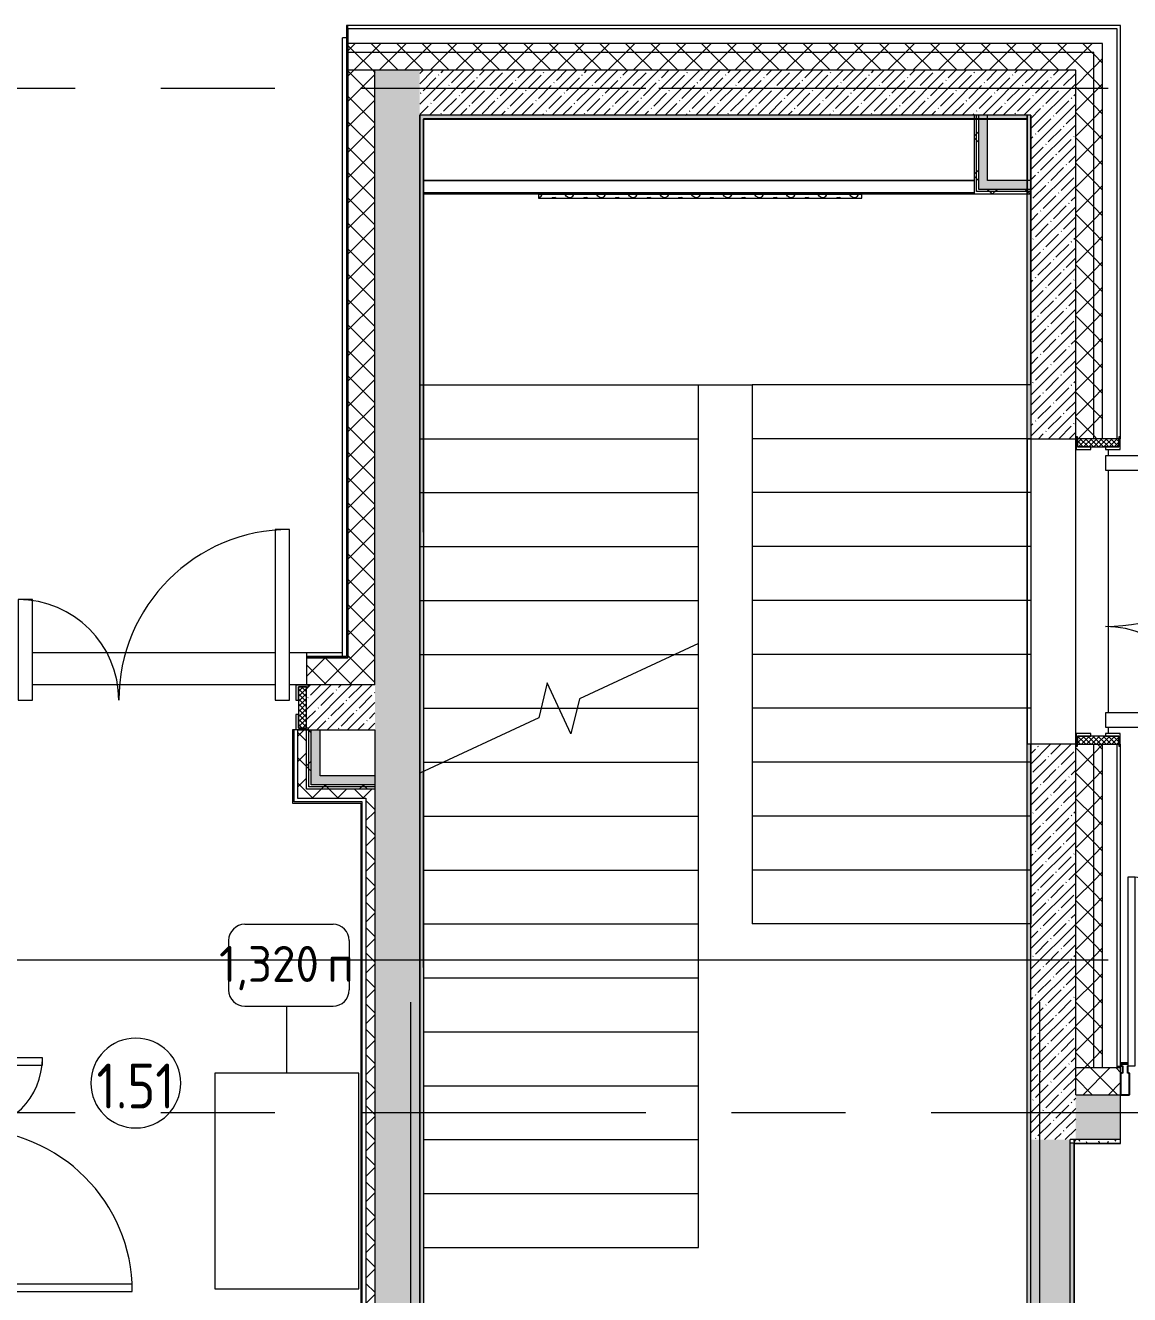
# Model space of a CAD drawing. Header units: millimetres. Extents: x 81494 to 296443, y -8553 to 29000.
# Drawn here: x 87215 to 93360, y 20287 to 27350 of the extents above; entities that cross this region are included whole.
import ezdxf

# ---------------------------------------------------------------- set-up
doc = ezdxf.new("R2010")
doc.units = ezdxf.units.MM
doc.linetypes.add('Осевая', pattern=[3175, 635, -476.25, 1587.5, -476.25])
for name, color, linetype, lineweight in [('A-AREA-IDEN', 7, 'Continuous', 9), ('A-DOOR', 7, 'Continuous', 9), ('A-DOOR-FRAM-2', 7, 'Continuous', 9), ('A-GLAZ-CWMG', 7, 'Continuous', 9), ('A-GLAZ-CWMG-1', 7, 'Continuous', 25), ('A-WALL', 7, 'Continuous', 9), ('I-FURN-IDEN', 7, 'Continuous', 9), ('I-WALL', 7, 'Continuous', 9), ('S-STRS-1', 7, 'Continuous', 9), ('S-STRS-MBND', 7, 'Continuous', 9), ('Знаки', 7, 'Continuous', 9), ('Оси', 7, 'Continuous', 9), ('Оси-2', 7, 'Осевая', 9)]:
    doc.layers.add(name, color=color, linetype=linetype, lineweight=lineweight)
for name, color, linetype, lineweight, true_color in [('A-DOOR-1', 7, 'Continuous', 9, 0xc0c0c0), ('A-DOOR-FRAM-1', 7, 'Continuous', 9, 0xc0c0c0), ('A-WALL-1', 9, 'Continuous', 9, 0x808080), ('A-WALL-FNSH-1', 9, 'Continuous', 9, 0x808080), ('I-FURN-1', 9, 'Continuous', 9, 0x808080)]:
    doc.layers.add(name, color=color, linetype=linetype, lineweight=lineweight, true_color=true_color)
doc.styles.add('GOST Common', font='GOST_Common.ttf', dxfattribs={"height": 200})
doc.styles.add('GOST Common_1', font='GOST_Common.ttf', dxfattribs={"width": 0.9, "height": 250})
pattern_1 = [(45, (0, 0), (-57.024626, 57.024626), []), (45, (57.025, 0), (-57.024626, 57.024626), [100.806, -20.161, 3.353, -16.808])]
pattern_2 = [(45, (0, 0), (-70.71068, 70.71068), []), (135, (0, 0), (-70.71068, -70.71068), [])]
pattern_3 = [(135, (1471.41, 189.685), (-14.14214, -14.14214), []), (225, (1471.41, 189.685), (14.14214, -14.14214), [])]
pattern_4 = [(45, (-651.384, 189.685), (-14.1421, 14.1421), []), (135, (-651.384, 189.685), (-14.1421, -14.1421), [])]
pattern_5 = [(0, (0, 0), (121.92, 30.48), [10.058, -81.382, 10.058, -81.382, -487.68]), (0, (0, 0), (121.92, 30.48), [-182.88, 10.058, -172.822, 10.058, -81.382, -213.36]), (0, (0, 0), (121.92, 30.48), [-457.2, 10.058, -50.902, 10.058, -142.342]), (120, (45.72, 15.24), (-87.356454, 90.345817), [10.058, -81.382, 10.058, -81.382, -487.68]), (120, (45.72, 15.24), (-87.356454, 90.345817), [-182.88, 10.058, -172.822, 10.058, -81.382, -213.36]), (120, (45.72, 15.24), (-87.356454, 90.345817), [-457.2, 10.058, -50.902, 10.058, -142.342]), (240, (60.96, 76.2), (-34.563546, -120.825817), [10.058, -81.382, 10.058, -81.382, -487.68]), (240, (60.96, 76.2), (-34.563546, -120.825817), [-182.88, 10.058, -172.822, 10.058, -81.382, -213.36]), (240, (60.96, 76.2), (-34.563546, -120.825817), [-457.2, 10.058, -50.902, 10.058, -142.342])]
pattern_6 = [(45, (0, 0), (-106.06602, 106.06602), []), (135, (0, 0), (-106.06602, -106.06602), [])]

# ---------------------------------------------------------------- blocks, each defined once
blk = doc.blocks.new('110_Дверь_СКБ_2Ст_Внутренняя - ДН-7д_л__ ДОО_Дв_1450x2100h_Загрузочная_ Помещение холодильных камер-21737406-План расстановки мебели и оборудования 1 этажа в осях 23_1-33')
at = {"layer": 'A-DOOR'}
h = blk.add_hatch(dxfattribs=at)
h.set_pattern_fill('FP_18', color=256, style=0, pattern_type=2)
h.set_pattern_definition(pattern_3)
h.paths.add_polyline_path([(862.5, -115), (862.5, 115), (817.5, 115), (817.5, -115)])
at = {"layer": 'A-DOOR-FRAM-2'}
h = blk.add_hatch(dxfattribs=at)
h.set_pattern_fill('FP_19', color=256, style=0, pattern_type=2)
h.set_pattern_definition(pattern_4)
h.paths.add_polyline_path([(-792.5, -115), (-792.5, 115), (-837.5, 115), (-837.5, -115)])
at = {"layer": 'A-DOOR-1'}
for p, q in [((767.5, 990), (687.5, 990)), ((687.5, 990), (687.5, 40)), ((767.5, 40), (767.5, 990)), ((-742.5, 600), (-742.5, 40)), ((-662.5, 600), (-742.5, 600)), ((-662.5, 40), (-662.5, 600)), ((-777.5, 123), (-847.5, 123)), ((-847.5, 123), (-847.5, 115)), ((-847.5, 115), (-792.5, 115)), ((-792.5, 115), (-792.5, 40)), ((-777.5, 40), (-777.5, 123)), ((872.5, 123), (802.5, 123)), ((802.5, 123), (802.5, 40)), ((817.5, 40), (817.5, 115)), ((817.5, 115), (872.5, 115)), ((872.5, 115), (872.5, 123)), ((-792.5, 40), (-777.5, 40)), ((-742.5, 40), (-662.5, 40)), ((687.5, 40), (767.5, 40)), ((802.5, 40), (817.5, 40)), ((-777.5, -40), (-792.5, -40)), ((-792.5, -40), (-792.5, -115)), ((-777.5, -123), (-777.5, -40)), ((817.5, -40), (802.5, -40)), ((802.5, -40), (802.5, -123)), ((817.5, -115), (817.5, -40)), ((-847.5, -115), (-847.5, -123)), ((-792.5, -115), (-847.5, -115)), ((-847.5, -123), (-777.5, -123)), ((802.5, -123), (872.5, -123)), ((872.5, -115), (817.5, -115)), ((872.5, -123), (872.5, -115))]:
    blk.add_line(p, q, dxfattribs=at)
for centre, radius, start, end in [((767.5, 40), 950, 90, 180), ((-742.5, 40), 560, 0, 90)]:
    blk.add_arc(centre, radius, start, end, dxfattribs=at)
at = {"layer": 'A-DOOR-FRAM-1'}
for p, q in [((-792.5, 115), (-837.5, 115)), ((-837.5, 115), (-837.5, -115)), ((-792.5, -115), (-792.5, 115)), ((862.5, 115), (817.5, 115)), ((817.5, 115), (817.5, -115)), ((862.5, -115), (862.5, 115)), ((-837.5, -115), (-792.5, -115)), ((817.5, -115), (862.5, -115))]:
    blk.add_line(p, q, dxfattribs=at)
blk = doc.blocks.new('110_Дверь_СКБ_2Ст - Д-10а_ СОШ_Дв_1450x2100h_Горячий цех-25784455-План расстановки мебели и оборудования 1 этажа в осях 23_1-33')
at = {"layer": 'A-DOOR'}
h = blk.add_hatch(dxfattribs=at)
h.set_pattern_fill('FP_26', color=256, style=0, pattern_type=2)
h.set_pattern_definition([(135, (1601.41, 114.685), (-14.14214, -14.14214), []), (225, (1601.41, 114.685), (14.14214, -14.14214), [])])
h.paths.add_polyline_path([(712.5, 50), (687.5, 50), (687.5, -50), (712.5, -50)])
at = {"layer": 'A-DOOR-FRAM-2'}
h = blk.add_hatch(dxfattribs=at)
h.set_pattern_fill('FP_27', color=256, style=0, pattern_type=2)
h.set_pattern_definition([(45, (-521.384, 114.685), (-14.1421, 14.1421), []), (135, (-521.384, 114.685), (-14.1421, -14.1421), [])])
h.paths.add_polyline_path([(-662.5, 50), (-687.5, 50), (-687.5, -50), (-662.5, -50)])
at = {"layer": 'A-DOOR-1'}
for p, q in [((662.5, 950), (622.5, 950)), ((622.5, 950), (622.5, 50)), ((662.5, 50), (662.5, 950)), ((-637.5, 450), (-637.5, 50)), ((-597.5, 450), (-637.5, 450)), ((-597.5, 50), (-597.5, 450)), ((-637.5, 50), (-597.5, 50)), ((622.5, 50), (662.5, 50))]:
    blk.add_line(p, q, dxfattribs=at)
for centre, radius, start, end in [((662.5, 50), 900, 90, 180), ((-637.5, 50), 400, 0, 90)]:
    blk.add_arc(centre, radius, start, end, dxfattribs=at)
at = {"layer": 'A-DOOR-FRAM-1'}
for p, q in [((-647.5, 58), (-717.5, 58)), ((-717.5, 58), (-717.5, 50)), ((-717.5, 50), (-647.5, 50)), ((-662.5, 50), (-687.5, 50)), ((-687.5, 50), (-687.5, -50)), ((-637.5, 50), (-662.5, 50)), ((-662.5, 50), (-662.5, -30)), ((-662.5, -50), (-662.5, 50)), ((-647.5, 50), (-647.5, 58)), ((-637.5, 10), (-637.5, 50)), ((-627.5, 10), (-637.5, 10)), ((-627.5, -30), (-627.5, 10)), ((662.5, 10), (652.5, 10)), ((652.5, 10), (652.5, -30)), ((662.5, 50), (662.5, 10)), ((687.5, 50), (662.5, 50)), ((742.5, 58), (672.5, 58)), ((672.5, 58), (672.5, 50)), ((672.5, 50), (742.5, 50)), ((687.5, -30), (687.5, 50)), ((712.5, 50), (687.5, 50)), ((687.5, 50), (687.5, -50)), ((712.5, -50), (712.5, 50)), ((742.5, 50), (742.5, 58)), ((-647.5, -50), (-717.5, -50)), ((-717.5, -50), (-717.5, -58)), ((-717.5, -58), (-647.5, -58)), ((-687.5, -50), (-662.5, -50)), ((-662.5, -30), (-627.5, -30)), ((-647.5, -30), (-662.5, -30)), ((-662.5, -30), (-662.5, -50)), ((-662.5, -50), (-647.5, -50)), ((-647.5, -50), (-647.5, -30)), ((-647.5, -58), (-647.5, -50)), ((652.5, -30), (687.5, -30)), ((687.5, -30), (672.5, -30)), ((672.5, -30), (672.5, -50)), ((672.5, -50), (687.5, -50)), ((742.5, -50), (672.5, -50)), ((672.5, -50), (672.5, -58)), ((672.5, -58), (742.5, -58)), ((687.5, -50), (687.5, -30)), ((687.5, -50), (712.5, -50)), ((742.5, -58), (742.5, -50))]:
    blk.add_line(p, q, dxfattribs=at)
blk = doc.blocks.new('110_Дверь_СКБ_2Ст_Внутренняя - ДН-4д_ ДОО_Дв_1450x2100h_Лестничная клетка-23615437-План расстановки мебели и оборудования 1 этажа в осях 23_1-33')
at = {"layer": 'A-DOOR'}
h = blk.add_hatch(dxfattribs=at)
h.set_pattern_fill('FP_18', color=256, style=0, pattern_type=2)
h.set_pattern_definition(pattern_3)
h.paths.add_polyline_path([(862.5, 115), (817.5, 115), (817.5, -115), (862.5, -115)])
at = {"layer": 'A-DOOR-FRAM-2'}
h = blk.add_hatch(dxfattribs=at)
h.set_pattern_fill('FP_19', color=256, style=0, pattern_type=2)
h.set_pattern_definition(pattern_4)
h.paths.add_polyline_path([(-792.5, 115), (-837.5, 115), (-837.5, -115), (-792.5, -115)])
at = {"layer": 'A-DOOR-1'}
for p, q in [((-742.5, 990), (-742.5, 40)), ((-662.5, 990), (-742.5, 990)), ((-662.5, 40), (-662.5, 990)), ((767.5, 600), (687.5, 600)), ((687.5, 600), (687.5, 40)), ((767.5, 40), (767.5, 600)), ((-777.5, 123), (-847.5, 123)), ((-847.5, 123), (-847.5, 115)), ((-847.5, 115), (-792.5, 115)), ((-792.5, 115), (-792.5, 40)), ((-777.5, 40), (-777.5, 123)), ((872.5, 123), (802.5, 123)), ((802.5, 123), (802.5, 40)), ((817.5, 40), (817.5, 115)), ((817.5, 115), (872.5, 115)), ((872.5, 115), (872.5, 123)), ((-792.5, 40), (-777.5, 40)), ((-742.5, 40), (-662.5, 40)), ((687.5, 40), (767.5, 40)), ((802.5, 40), (817.5, 40)), ((-777.5, -40), (-792.5, -40)), ((-792.5, -40), (-792.5, -115)), ((-777.5, -123), (-777.5, -40)), ((817.5, -40), (802.5, -40)), ((802.5, -40), (802.5, -123)), ((817.5, -115), (817.5, -40)), ((-847.5, -115), (-847.5, -123)), ((-792.5, -115), (-847.5, -115)), ((-847.5, -123), (-777.5, -123)), ((802.5, -123), (872.5, -123)), ((872.5, -115), (817.5, -115)), ((872.5, -123), (872.5, -115))]:
    blk.add_line(p, q, dxfattribs=at)
for centre, radius, start, end in [((-742.5, 40), 950, 0, 90), ((767.5, 40), 560, 90, 180)]:
    blk.add_arc(centre, radius, start, end, dxfattribs=at)
at = {"layer": 'A-DOOR-FRAM-1'}
for p, q in [((-792.5, 115), (-837.5, 115)), ((-837.5, 115), (-837.5, -115)), ((-792.5, -115), (-792.5, 115)), ((862.5, 115), (817.5, 115)), ((817.5, 115), (817.5, -115)), ((862.5, -115), (862.5, 115)), ((-837.5, -115), (-792.5, -115)), ((817.5, -115), (862.5, -115))]:
    blk.add_line(p, q, dxfattribs=at)
blk = doc.blocks.new('DRS_ДПУ_распашная__2Ст_Прямоугольная1 - ВН-4_ Нр_ДО_1500х2200 глухая-26741401-План расстановки мебели и оборудования 1 этажа в осях 23_1-33')
at = {"layer": 'A-DOOR-1'}
for p, q in [((-770, 1050), (-770, 0)), ((-730, 1050), (-770, 1050)), ((-730, 0), (-730, 1050)), ((770, 423.1), (730, 423.1)), ((730, 423.1), (730, 0)), ((770, 0), (770, 423.1)), ((-770, 0), (-730, 0)), ((730, 0), (770, 0))]:
    blk.add_line(p, q, dxfattribs=at)
for centre, radius, start, end in [((-770, 0), 1050, 360, 90), ((770, 0), 423.1, 90, 180)]:
    blk.add_arc(centre, radius, start, end, dxfattribs=at)
blk = doc.blocks.new('Прямоугольный импост - Импост структурный с накладкой - 170мм-22855280-План расстановки мебели и оборудования 1 этажа в осях 23_1-33')
at = {"layer": 'A-GLAZ-CWMG-1'}
for p, q in [((0, 160), (-50, 160)), ((-50, 160), (-50, 40)), ((0, 40), (0, 160)), ((-50, 40), (-40, 40)), ((-40, 40), (-40, 0)), ((-10, 0), (-10, 40)), ((-10, 40), (0, 40)), ((0, 0), (-10, 0)), ((0, -10), (0, 0)), ((-40, -10), (0, -10))]:
    blk.add_line(p, q, dxfattribs=at)
blk = doc.blocks.new('Стол базовый прямоугольный - 1_320п-25615589-План расстановки мебели и оборудования 1 этажа в осях 23_1-33')
at = {"layer": 'I-FURN-1'}
for p, q in [((600, 400), (-600, 400)), ((-600, 400), (-600, -400)), ((600, -400), (600, 400)), ((-600, -400), (600, -400))]:
    blk.add_line(p, q, dxfattribs=at)
blk = doc.blocks.new('Съемный металлический экран с перфорацией - E1-31419150-План расстановки мебели и оборудования 1 этажа в осях 23_1-33')
at = {"layer": 'Знаки'}
h = blk.add_hatch(dxfattribs=at)
h.set_pattern_fill('FP_72', color=256, style=0, pattern_type=2)
h.set_pattern_definition([(0, (-90051.406, -26389), (0, 50.8), [13.612, -74.376]), (60, (-90026.006, -26382.194), (-43.99409, 25.4), [13.612, -74.376]), (120, (-90019.2, -26356.794), (-43.99409, -25.4), [13.612, -74.376]), (30, (-90037.79, -26389), (9e-05, 101.59984), [13.612, -87.988]), (30, (-90063.19, -26345.01), (9e-05, 101.59984), [13.612, -87.988]), (150, (-90051.41, -26389), (-87.98809, -50.79984), [13.612, -87.988]), (150, (-90026.01, -26345.01), (-87.98809, -50.79984), [13.612, -87.988]), (90, (-90019.2, -26370.41), (-87.988, 50.8), [13.612, -87.988]), (90, (-90070, -26370.41), (-87.988, 50.8), [13.612, -87.988])])
h.paths.add_polyline_path([(1800, 0), (1800, 20), (0, 20), (0, 0), (1310, 0)])
for p, q in [((1800, 20), (0, 20)), ((0, 20), (0, 0)), ((0, 0), (1800, 0)), ((1800, 0), (1800, 20))]:
    blk.add_line(p, q, dxfattribs=at)
blk = doc.blocks.new('Зашивка приборов отопления4 - Зашивка приборов отопления-33272095-План расстановки мебели и оборудования 1 этажа в осях 23_1-33')
at = {"layer": 'A-WALL'}
for p, q in [((121465, 18487.5), (124530, 18487.5)), ((124530, 18487.5), (121465, 18487.5)), ((121465, 18412.5), (124530, 18412.5))]:
    blk.add_line(p, q, dxfattribs=at)
blk = doc.blocks.new('Марка_Мебель - В прямоуг_Balcon_Марка-25523697-План расстановки мебели и оборудования 1 этажа в осях 23_1-33')
at = {"layer": 'I-FURN-IDEN'}
for p, q in [((-2.455, 2.278), (2.455, 2.278)), ((-3.355, 1.378), (-3.355, -1.384)), ((3.355, 1.378), (3.355, -1.378)), ((-2.461, -2.278), (2.455, -2.278))]:
    blk.add_line(p, q, dxfattribs=at)
for centre, radius, start, end in [((-2.455, 1.378), 0.9, 90, 180), ((2.455, 1.378), 0.9, 0, 90), ((-2.461, -1.384), 0.893, 180, 270), ((2.455, -1.378), 0.9, 270, 0)]:
    blk.add_arc(centre, radius, start, end, dxfattribs=at)
blk = doc.blocks.new('Марка_Помещения - Номер-25198446-План расстановки мебели и оборудования 1 этажа в осях 23_1-33')
at = {"layer": 'A-AREA-IDEN'}
for start, end in [(360, 180), (180, 360)]:
    blk.add_arc((0, 0), 2.5, start, end, dxfattribs=at)

msp = doc.modelspace()

# ---------------------------------------------------------------- hatches: boundary and pattern name
at = {"layer": 'A-WALL'}
h = msp.add_hatch(dxfattribs=at)
h.set_pattern_fill('FP_5', color=256, style=0, pattern_type=2)
h.set_pattern_definition(pattern_2)
h.paths.add_polyline_path([(93160, 27200), (93210, 27200), (93210, 27250), (89010, 27250), (89010, 27200), (92752.5, 27200)])
h = msp.add_hatch(dxfattribs=at)
h.set_pattern_fill('FP_5', color=256, style=0, pattern_type=2)
h.set_pattern_definition(pattern_2)
h.paths.add_polyline_path([(93060, 27100), (93160, 27100), (93160, 27200), (89010, 27200), (89010, 27100), (92752.5, 27100)])
h = msp.add_hatch(dxfattribs=at)
h.set_pattern_fill('FP_5', color=256, style=0, pattern_type=2)
h.set_pattern_definition(pattern_2)
h.paths.add_polyline_path([(93160, 21550), (93210, 21550), (93210, 23350), (93160, 23350), (93160, 21558)])
h.paths.add_polyline_path([(93160, 25050), (93210, 25050), (93210, 27200), (93160, 27200), (93160, 25348.6)])
h = msp.add_hatch(dxfattribs=at)
h.set_pattern_fill('FP_5', color=256, style=0, pattern_type=2)
h.set_pattern_definition(pattern_2)
h.paths.add_polyline_path([(89010, 23680), (89160, 23680), (89160, 27100), (89010, 27100), (89010, 23761.1)])
h = msp.add_hatch(dxfattribs=at)
h.set_pattern_fill('FP_5', color=256, style=0, pattern_type=2)
h.set_pattern_definition(pattern_2)
h.paths.add_polyline_path([(93160, 21550), (93160, 23350), (93070, 23350), (93070, 23340), (93062, 23340), (93062, 23350), (93060, 23350), (93060, 21550), (93095.7, 21550)])
h.paths.add_polyline_path([(93160, 25050), (93160, 27100), (93060, 27100), (93060, 25050), (93062, 25050), (93062, 25060), (93070, 25060), (93070, 25050), (93094, 25050)])
h = msp.add_hatch(dxfattribs=at)
h.set_pattern_fill('FP_5', color=256, style=0, pattern_type=2)
h.set_pattern_definition(pattern_2)
h.paths.add_polyline_path([(89010, 23680), (89010, 23830), (88780, 23830), (88780, 23680), (89007, 23680)])
h.paths.add_polyline_path([(86530, 23680), (87080, 23680), (87080, 23830), (86530, 23830)])
h.paths.add_polyline_path([(85123, 23680), (85380, 23680), (85380, 23830), (85120, 23830), (85120, 23680)])
h = msp.add_hatch(dxfattribs=at)
h.set_pattern_fill('FP_5', color=256, style=0, pattern_type=2)
h.set_pattern_definition(pattern_2)
h.paths.add_polyline_path([(111235.1, 21400), (111126.6, 21550), (110941.5, 21550), (111050, 21400)])
h.paths.add_polyline_path([(110803.2, 21400), (110694.6, 21550), (109950, 21550), (109950, 21400), (110595.9, 21400)])
h.paths.add_polyline_path([(109050, 21400), (109050, 21550), (107750, 21550), (107750, 21400), (108537.1, 21400)])
h.paths.add_polyline_path([(105550, 21400), (106850, 21400), (106850, 21550), (105550, 21550)])
h.paths.add_polyline_path([(104650, 21400), (104650, 21550), (103450, 21550), (103450, 21400), (103733.1, 21400)])
h.paths.add_polyline_path([(101150, 21400), (101150, 21550), (96610, 21550), (96610, 21400), (100987.9, 21400)])
h.paths.add_polyline_path([(93310, 21400), (93310, 21550), (93060, 21550), (93060, 21400), (93095.7, 21400)])
at = {"layer": 'I-WALL'}
h = msp.add_hatch(dxfattribs=at)
h.set_pattern_fill('FP_2', color=256, style=0, pattern_type=2)
h.set_pattern_definition(pattern_1)
h.paths.add_polyline_path([(89410, 17270), (89410, 27100), (89160, 27100), (89160, 17270), (89321.1, 17270)])
h = msp.add_hatch(dxfattribs=at)
h.set_pattern_fill('FP_2', color=256, style=0, pattern_type=2)
h.set_pattern_definition(pattern_1)
h.paths.add_polyline_path([(92752.5, 26850), (92810, 26850), (92810, 27100), (89410, 27100), (89410, 26850), (92066.2, 26850)])
h = msp.add_hatch(dxfattribs=at)
h.set_pattern_fill('FP_2', color=256, style=0, pattern_type=2)
h.set_pattern_definition(pattern_1)
h.paths.add_polyline_path([(93060, 21150), (93060, 23350), (92810, 23350), (92810, 21150), (93030, 21150)])
h.paths.add_polyline_path([(93060, 25050), (93060, 27100), (92810, 27100), (92810, 25050)])
h = msp.add_hatch(dxfattribs=at)
h.set_pattern_fill('FP_67', color=256, style=0, pattern_type=2)
h.set_pattern_definition(pattern_5)
h.paths.add_polyline_path([(89430, 26830), (92790, 26830), (92790, 26850), (89410, 26850), (89410, 26830)])
h = msp.add_hatch(dxfattribs=at)
h.set_pattern_fill('FP_71', color=256, style=0, pattern_type=2)
h.set_pattern_definition(pattern_6)
h.paths.add_polyline_path([(92507.5, 26412.5), (92507.5, 26850), (92495, 26850), (92495, 26412.5)])
h = msp.add_hatch(dxfattribs=at)
h.set_pattern_fill('FP_71', color=256, style=0, pattern_type=2)
h.set_pattern_definition(pattern_6)
h.paths.add_polyline_path([(92520, 26425), (92520, 26850), (92507.5, 26850), (92507.5, 26425)])
for points in [[(92570, 26437.5), (92570, 26850), (92520, 26850), (92520, 26437.5)], [(92810, 26437.5), (92810, 26487.5), (92570, 26487.5), (92570, 26437.5), (92752.5, 26437.5)], [(88855, 23125), (88855, 23430), (88805, 23430), (88805, 23125)], [(89110, 23125), (89160, 23125), (89160, 23175), (88855, 23175), (88855, 23125), (89030.6, 23125)]]:
    msp.add_hatch(color=256, dxfattribs=at).paths.add_polyline_path(points)
h = msp.add_hatch(dxfattribs=at)
h.set_pattern_fill('FP_67', color=256, style=0, pattern_type=2)
h.set_pattern_definition(pattern_5)
h.paths.add_polyline_path([(92790, 17870), (92810, 17870), (92810, 23350), (92790, 23350), (92790, 17871)])
h.paths.add_polyline_path([(92790, 25050), (92810, 25050), (92810, 26850), (92790, 26850), (92790, 25348.6)])
h = msp.add_hatch(dxfattribs=at)
h.set_pattern_fill('FP_67', color=256, style=0, pattern_type=2)
h.set_pattern_definition(pattern_5)
h.paths.add_polyline_path([(89430, 17850), (89430, 26830), (89410, 26830), (89410, 17850)])
h = msp.add_hatch(dxfattribs=at)
h.set_pattern_fill('FP_71', color=256, style=0, pattern_type=2)
h.set_pattern_definition(pattern_6)
h.paths.add_polyline_path([(92507.5, 26412.5), (92810, 26412.5), (92810, 26425), (92507.5, 26425)])
h = msp.add_hatch(dxfattribs=at)
h.set_pattern_fill('FP_71', color=256, style=0, pattern_type=2)
h.set_pattern_definition(pattern_6)
h.paths.add_polyline_path([(92570, 26425), (92810, 26425), (92810, 26437.5), (92520, 26437.5), (92520, 26425)])
h = msp.add_hatch(dxfattribs=at)
h.set_pattern_fill('FP_2', color=256, style=0, pattern_type=2)
h.set_pattern_definition(pattern_1)
h.paths.add_polyline_path([(89160, 23430), (89160, 23680), (88780, 23680), (88780.6, 23678), (88790, 23678), (88790, 23670), (88780, 23670), (88780, 23440), (88790, 23440), (88790, 23432), (88780, 23432), (88780, 23430), (88978, 23430)])
h.paths.add_polyline_path([(86740, 23430), (87080, 23430), (87080, 23432), (87070, 23432), (87070, 23440), (87080, 23440), (87080, 23670), (87070, 23670.7), (87070, 23678), (87080, 23678), (87080, 23680), (86530, 23680), (86530, 23678), (86560, 23678), (86560, 23670), (86530, 23670), (86530, 23440), (86560, 23440), (86560, 23432), (86530, 23432), (86530, 23430), (86576, 23430)])
h.paths.add_polyline_path([(85000, 23430), (85380, 23430), (85380, 23432), (85350, 23432), (85350, 23440), (85380, 23440), (85380, 23670), (85350, 23670), (85350, 23678), (85380, 23678), (85380, 23680), (85000, 23680)])
h = msp.add_hatch(dxfattribs=at)
h.set_pattern_fill('FP_5', color=256, style=0, pattern_type=2)
h.set_pattern_definition(pattern_2)
h.paths.add_polyline_path([(88780, 23050), (88780, 23430), (88730, 23430), (88730, 23050)])
h = msp.add_hatch(dxfattribs=at)
h.set_pattern_fill('FP_71', color=256, style=0, pattern_type=2)
h.set_pattern_definition(pattern_6)
h.paths.add_polyline_path([(88792.5, 23100), (88792.5, 23430), (88780, 23430), (88780, 23100)])
h = msp.add_hatch(dxfattribs=at)
h.set_pattern_fill('FP_71', color=256, style=0, pattern_type=2)
h.set_pattern_definition(pattern_6)
h.paths.add_polyline_path([(88805, 23112.5), (88805, 23430), (88792.5, 23430), (88792.5, 23112.5)])
h = msp.add_hatch(dxfattribs=at)
h.set_pattern_fill('FP_5', color=256, style=0, pattern_type=2)
h.set_pattern_definition(pattern_2)
h.paths.add_polyline_path([(89110, 23050), (89110, 23100), (88780, 23100), (88780, 23050), (89090, 23050)])
h = msp.add_hatch(dxfattribs=at)
h.set_pattern_fill('FP_71', color=256, style=0, pattern_type=2)
h.set_pattern_definition(pattern_6)
h.paths.add_polyline_path([(89090, 23100), (89160, 23100), (89160, 23112.5), (88792.5, 23112.5), (88792.5, 23100), (89030.6, 23100)])
h = msp.add_hatch(dxfattribs=at)
h.set_pattern_fill('FP_71', color=256, style=0, pattern_type=2)
h.set_pattern_definition(pattern_6)
h.paths.add_polyline_path([(89160, 23112.5), (89160, 23125), (88805, 23125), (88805, 23112.5), (89110, 23112.5)])
h = msp.add_hatch(dxfattribs=at)
h.set_pattern_fill('FP_5', color=256, style=0, pattern_type=2)
h.set_pattern_definition(pattern_2)
h.paths.add_polyline_path([(89160, 19350), (89160, 23100), (89110, 23100), (89110, 19350)])
h = msp.add_hatch(dxfattribs=at)
h.set_pattern_fill('FP_2', color=256, style=0, pattern_type=2)
h.set_pattern_definition(pattern_1)
h.paths.add_polyline_path([(100580, 21150), (100580, 21400), (96610, 21400), (96610, 21150), (98242.8, 21150)])
h.paths.add_polyline_path([(93310, 21150), (93310, 21400), (93060, 21400), (93060, 21150), (93095.7, 21150)])
h = msp.add_hatch(dxfattribs=at)
h.set_pattern_fill('FP_2', color=256, style=0, pattern_type=2)
h.set_pattern_definition(pattern_1)
h.paths.add_polyline_path([(92810, 13620), (93000, 13620), (93000, 13628), (93030, 13628), (93030, 21150), (92810, 21150), (92810, 14765.1)])
h = msp.add_hatch(dxfattribs=at)
h.set_pattern_fill('FP_67', color=256, style=0, pattern_type=2)
h.set_pattern_definition(pattern_5)
h.paths.add_polyline_path([(93030, 13640), (93050, 13641), (93050, 21130), (93030, 21130), (93030, 14765.1)])
h = msp.add_hatch(dxfattribs=at)
h.set_pattern_fill('FP_67', color=256, style=0, pattern_type=2)
h.set_pattern_definition(pattern_5)
h.paths.add_polyline_path([(93310, 21130), (93310, 21150), (93060, 21150), (93051, 21140), (93051, 21130), (93095.7, 21130)])

# ---------------------------------------------------------------- linework, layer by layer
at = {"layer": 'A-WALL'}
for p, q in [((89007, 27350), (89007, 23833)), ((88980, 23838), (88980, 27280)), ((89002, 27280), (88980, 27280)), ((93290, 27330), (89007, 27330)), ((89010, 27330), (89010, 23830)), ((93290, 25050), (93290, 27330)), ((93210, 27250), (89010, 27250)), ((93160, 27200), (89010, 27200)), ((93160, 25050), (93160, 27200)), ((93210, 25050), (93210, 27250)), ((93060, 21400), (93060, 27100)), ((92507.5, 26425), (92507.5, 26850)), ((92520, 26437.5), (92520, 26850)), ((89430, 26830), (89430, 17870)), ((89431, 26829), (89430, 26829)), ((92789, 26829), (92789, 26830)), ((92810, 26425), (92507.5, 26425)), ((92810, 26437.5), (92520, 26437.5)), ((93240, 24990), (93240, 24955)), ((93240, 24875), (93240, 23525)), ((87255, 23860), (88605, 23860)), ((88685, 23860), (88980, 23860)), ((88780, 23860), (88780, 23838)), ((88780, 23833), (89007, 23833)), ((88780, 23830), (89010, 23830)), ((88605, 23680), (87255, 23680)), ((89160, 23680), (88685, 23680)), ((88730, 23430), (88730, 23050)), ((88792.5, 23112.5), (88792.5, 23430)), ((88805, 23125), (88805, 23430)), ((93240, 23445), (93240, 23410)), ((93160, 21550), (93160, 23350)), ((93210, 21550), (93210, 23350)), ((93290, 21550), (93290, 23350)), ((89160, 23100), (88780, 23100)), ((89160, 23112.5), (88792.5, 23112.5)), ((89160, 23125), (88805, 23125)), ((89160, 23112.5), (89160, 17270)), ((88730, 23050), (89110, 23050)), ((89090, 19370), (89090, 23030)), ((89110, 23050), (89110, 19350)), ((93310, 21550), (93060, 21550)), ((93290, 21558), (93310, 21558)), ((93310, 21553), (93290, 21553)), ((93310, 21580), (93350, 21580)), ((93060, 21400), (93310, 21400)), ((93310, 21150), (93030, 21150)), ((93051, 21130), (93310, 21130))]:
    msp.add_line(p, q, dxfattribs=at)
at = {"layer": 'A-WALL-1'}
for p, q in [((93060, 27100), (89010, 27100)), ((89160, 23680), (89160, 27100)), ((89410, 17270), (89410, 26850)), ((89410, 26850), (89410, 26850)), ((92810, 26850), (89410, 26850)), ((89410, 26850), (89410, 17850)), ((92495, 26850), (92495, 26412.5)), ((92570, 26487.5), (92570, 26850)), ((92810, 26850), (92810, 25050)), ((92789, 26830), (92790, 26830)), ((92810, 26487.5), (92570, 26487.5)), ((92495, 26412.5), (92810, 26412.5)), ((92790, 25050), (93062, 25050)), ((88780, 23830), (88780, 23678)), ((88730, 23430), (89160, 23430)), ((88780, 23100), (88780, 23432)), ((88855, 23175), (88855, 23430)), ((89160, 23430), (89160, 23112.5)), ((93062, 23350), (92790, 23350)), ((92810, 17270), (92810, 23350)), ((89160, 23175), (88855, 23175)), ((93310, 21130), (93310, 21550)), ((93030, 13628), (93030, 21150)), ((93050, 21130), (93030, 21130)), ((93060, 21150), (93051, 21140)), ((93051, 21140), (93051, 21130))]:
    msp.add_line(p, q, dxfattribs=at)
at = {"layer": 'A-WALL-FNSH-1'}
for p, q in [((89002, 27350), (89002, 23838)), ((93310, 27350), (89002, 27350)), ((93310, 25050), (93310, 27350)), ((92789, 26850), (92789, 26830)), ((92790, 25050), (92790, 26850)), ((92789, 26830), (89430, 26830)), ((89431, 26829), (92789, 26829)), ((89431, 24530.4), (89431, 26829)), ((92789, 26829), (92789, 26412.5)), ((92789, 25050), (92790, 25050)), ((93308, 25050), (93310, 25050)), ((89430, 24530.4), (89431, 24530.4)), ((89431, 24206.1), (89430, 24206.1)), ((89002, 23838), (88780, 23838)), ((88780, 23838), (88780, 23830)), ((88702, 23430), (88702, 23022)), ((88730, 23430), (88702, 23430)), ((88710, 23030), (88710, 23430)), ((92790, 23350), (92789, 23350)), ((92790, 17871), (92790, 23350)), ((93310, 23350), (93308, 23350)), ((93310, 21550), (93310, 23350)), ((89431, 22108.5), (89431, 23198.4)), ((89090, 23030), (88710, 23030)), ((88702, 23022), (89082, 23022)), ((89082, 23022), (89082, 19378)), ((89431, 22108.5), (89430, 22108.5)), ((93051, 21130), (93050, 21130)), ((93050, 21130), (93050, 13653)), ((93051, 21129), (93310, 21129)), ((93310, 21129), (93310, 21130))]:
    msp.add_line(p, q, dxfattribs=at)
at = {"layer": 'I-FURN-IDEN'}
msp.add_line((88670, 21520), (88670, 21892.7), dxfattribs=at)
at = {"layer": 'I-WALL'}
for p, q in [((89431, 26420), (92495, 26420)), ((92495, 26419), (89431, 26419)), ((92789, 17872), (92789, 26412.5)), ((92790, 25050), (92790, 23350)), ((89431, 24530.4), (89431, 23198.4)), ((89431, 22108.5), (89431, 17870.5)), ((93051, 21140), (93051, 21150)), ((93051, 13630), (93051, 21130)), ((93052, 21150), (93052, 21141.1)), ((93052, 21130), (93052, 13630)), ((89431, 20450.4), (89430, 20450.4))]:
    msp.add_line(p, q, dxfattribs=at)
at = {"layer": 'S-STRS-1'}
for p, q in [((90960, 23850), (90960, 23911.4)), ((90828.4, 23850), (90960, 23850)), ((90828.4, 23850), (90960, 23850)), ((90960, 23550), (90960, 23850)), ((90084.6, 23550), (90185, 23550)), ((90084.6, 23550), (90185, 23550)), ((90285.4, 23550), (90960, 23550)), ((90285.4, 23550), (90960, 23550)), ((90960, 23250), (90960, 23550)), ((89541.6, 23250), (90960, 23250)), ((89541.6, 23250), (90960, 23250)), ((90960, 22950), (90960, 23250)), ((89430, 22950), (90960, 22950)), ((89430, 22950), (90960, 22950)), ((90960, 22650), (90960, 22950)), ((89430, 22650), (90960, 22650)), ((89430, 22650), (90960, 22650)), ((90960, 22350), (90960, 22650)), ((89430, 22350), (90960, 22350)), ((89430, 22350), (90960, 22350)), ((90960, 22050), (90960, 22350)), ((89430, 22050), (90960, 22050)), ((89430, 22050), (90960, 22050)), ((90960, 21750), (90960, 22050)), ((89430, 21750), (90960, 21750)), ((89430, 21750), (90960, 21750)), ((90960, 21450), (90960, 21750)), ((89430, 21450), (90960, 21450)), ((89430, 21450), (90960, 21450)), ((90960, 21150), (90960, 21450)), ((89430, 21150), (90960, 21150)), ((89430, 21150), (90960, 21150)), ((90960, 20850), (90960, 21150)), ((89430, 20850), (90960, 20850)), ((89430, 20850), (90960, 20850)), ((90960, 20550), (90960, 20850)), ((89430, 20550), (90960, 20550)), ((89430, 20550), (90960, 20550))]:
    msp.add_line(p, q, dxfattribs=at)
at = {"layer": 'S-STRS-MBND'}
for p, q in [((89410, 26850), (89410, 25350)), ((92810, 26850), (89410, 26850)), ((92810, 25350), (92810, 26850)), ((89410, 25350), (90960, 25350)), ((89410, 23850), (89410, 25350)), ((89410, 25350), (90960, 25350)), ((90960, 25350), (91260, 25350)), ((90960, 23911.4), (90960, 25350)), ((92810, 25350), (91260, 25350)), ((91260, 25350), (91260, 22350)), ((92810, 25350), (91260, 25350)), ((92810, 25350), (92810, 22350)), ((89410, 25050), (90960, 25050)), ((89410, 25050), (90960, 25050)), ((92810, 25050), (91260, 25050)), ((92810, 25050), (91260, 25050)), ((89410, 24750), (90960, 24750)), ((89410, 24750), (90960, 24750)), ((92810, 24750), (91260, 24750)), ((92810, 24750), (91260, 24750)), ((89410, 24450), (90960, 24450)), ((89410, 24450), (90960, 24450)), ((92810, 24450), (91260, 24450)), ((92810, 24450), (91260, 24450)), ((89410, 24150), (90960, 24150)), ((89410, 24150), (90960, 24150)), ((92810, 24150), (91260, 24150)), ((92810, 24150), (91260, 24150)), ((90960, 23911.4), (90298.3, 23602.8)), ((89410, 23850), (90828.4, 23850)), ((89410, 23850), (90828.4, 23850)), ((92810, 23850), (91260, 23850)), ((92810, 23850), (91260, 23850)), ((90119, 23691.6), (90071.7, 23497.2)), ((90251, 23408.4), (90119, 23691.6)), ((90298.3, 23602.8), (90251, 23408.4)), ((89430, 23550), (90084.6, 23550)), ((89430, 23550), (90084.6, 23550)), ((90185, 23550), (90285.4, 23550)), ((90185, 23550), (90285.4, 23550)), ((92810, 23550), (91260, 23550)), ((92810, 23550), (91260, 23550)), ((90071.7, 23497.2), (89410, 23188.6)), ((89430, 23250), (89541.6, 23250)), ((89430, 23250), (89541.6, 23250)), ((92810, 23250), (91260, 23250)), ((92810, 23250), (91260, 23250)), ((92810, 22950), (91260, 22950)), ((92810, 22950), (91260, 22950)), ((92810, 22650), (91260, 22650)), ((92810, 22650), (91260, 22650)), ((92810, 22350), (91260, 22350))]:
    msp.add_line(p, q, dxfattribs=at)
at = {"layer": 'Оси'}
for p, q in [((90740, 27000), (93240, 27000)), ((82293.9, 22150), (87741.5, 22150)), ((87792.3, 22150), (93240, 22150)), ((89360, 19415.1), (89360, 21915.1)), ((92860, 19415.1), (92860, 21915.1))]:
    msp.add_line(p, q, dxfattribs=at)
at = {"layer": 'Оси-2'}
for p, q in [((84793.9, 27000), (90740, 27000)), ((87741.5, 22150), (87792.3, 22150)), ((84793.9, 21300), (122455, 21300))]:
    msp.add_line(p, q, dxfattribs=at)

# ---------------------------------------------------------------- block references
at = {"layer": 'A-AREA-IDEN', "xscale": 99.99999999999993, "yscale": 99.99999999999993, "zscale": 99.99999999999993}
msp.add_blockref('Марка_Помещения - Номер-25198446-План расстановки мебели и оборудования 1 этажа в осях 23_1-33', (87829.3, 21464.7), dxfattribs=at)
at = {"layer": 'A-DOOR-1'}
for name, p, rotation in [('110_Дверь_СКБ_2Ст_Внутренняя - ДН-4д_ ДОО_Дв_1450x2100h_Лестничная клетка-23615437-План расстановки мебели и оборудования 1 этажа в осях 23_1-33', (93185, 24212.5), 269.9999999999998), ('110_Дверь_СКБ_2Ст - Д-10а_ СОШ_Дв_1450x2100h_Горячий цех-25784455-План расстановки мебели и оборудования 1 этажа в осях 23_1-33', (86860, 20967.5), 270)]:
    msp.add_blockref(name, p, dxfattribs=dict(at, rotation=rotation))
for name, p in [('110_Дверь_СКБ_2Ст_Внутренняя - ДН-7д_л__ ДОО_Дв_1450x2100h_Загрузочная_ Помещение холодильных камер-21737406-План расстановки мебели и оборудования 1 этажа в осях 23_1-33', (87917.5, 23555)), ('DRS_ДПУ_распашная__2Ст_Прямоугольная1 - ВН-4_ Нр_ДО_1500х2200 глухая-26741401-План расстановки мебели и оборудования 1 этажа в осях 23_1-33', (94120, 21560))]:
    msp.add_blockref(name, p, dxfattribs=at)
at = {"layer": 'A-GLAZ-CWMG', "rotation": 180}
msp.add_blockref('Прямоугольный импост - Импост структурный с накладкой - 170мм-22855280-План расстановки мебели и оборудования 1 этажа в осях 23_1-33', (93310, 21560), dxfattribs=at)
at = {"layer": 'A-WALL'}
msp.add_blockref('Зашивка приборов отопления4 - Зашивка приборов отопления-33272095-План расстановки мебели и оборудования 1 этажа в осях 23_1-33', (-32035, 8000), dxfattribs=at)
at = {"layer": 'I-FURN-1', "rotation": 90}
msp.add_blockref('Стол базовый прямоугольный - 1_320п-25615589-План расстановки мебели и оборудования 1 этажа в осях 23_1-33', (88670, 20920), dxfattribs=at)
at = {"layer": 'I-FURN-IDEN', "xscale": 99.99999999999993, "yscale": 99.99999999999993, "zscale": 99.99999999999993}
msp.add_blockref('Марка_Мебель - В прямоуг_Balcon_Марка-25523697-План расстановки мебели и оборудования 1 этажа в осях 23_1-33', (88681.5, 22120.4), dxfattribs=at)
at = {"layer": 'Знаки'}
msp.add_blockref('Съемный металлический экран с перфорацией - E1-31419150-План расстановки мебели и оборудования 1 этажа в осях 23_1-33', (90070, 26389), dxfattribs=at)

# ---------------------------------------------------------------- texts
at = {"layer": 'A-AREA-IDEN', "insert": (87611.3, 21573.3), "char_height": 250, "width": 548.354, "attachment_point": 1, "style": 'GOST Common_1'}
msp.add_mtext('1.51', dxfattribs=at)
at = {"layer": 'I-FURN-IDEN', "char_height": 200, "attachment_point": 1, "style": 'GOST Common'}
for s, insert, width in [('1,320', (88293, 22227.5), 729.536), ('\\fGOST Common|b0|i0|c204|p34|;п', (88894.9, 22227.5), 176.371)]:
    msp.add_mtext(s, dxfattribs=dict(at, insert=insert, width=width))

doc.saveas('drawing.dxf')
